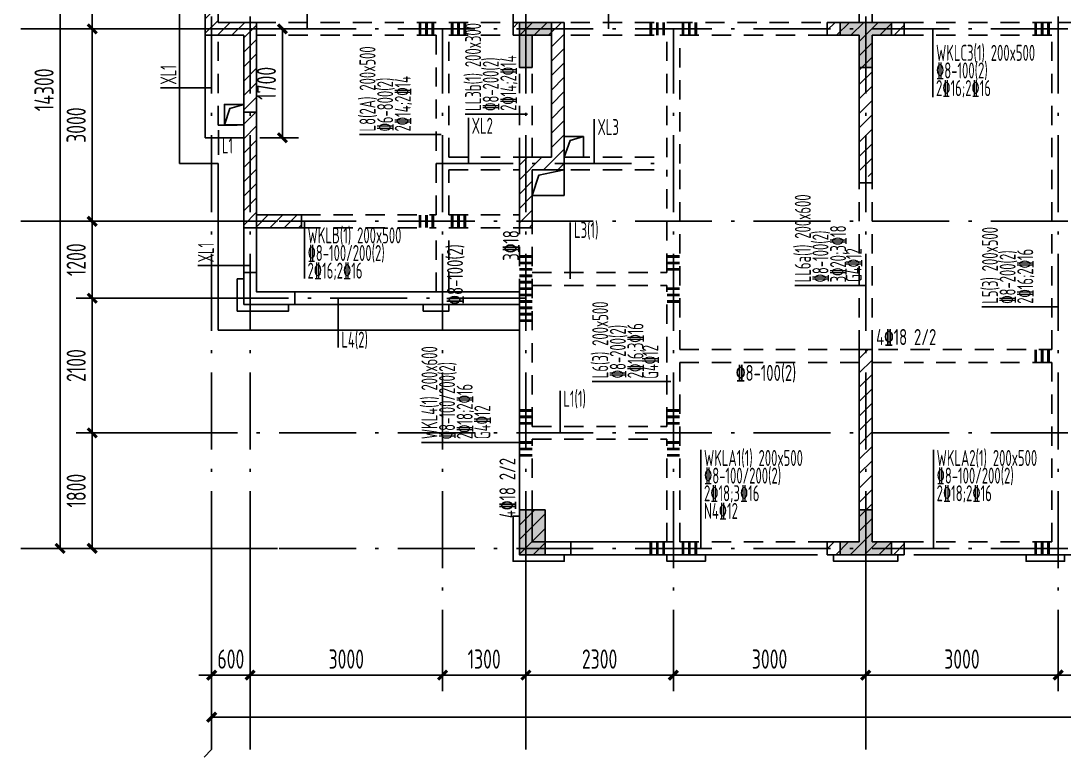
# Model space of a CAD drawing. Extents: x 580289 to 1106878, y -144605 to 78052.
# Drawn here: x 673744 to 690013, y -114279 to -102799 of the extents above; entities that cross this region are included whole.
import ezdxf

# ---------------------------------------------------------------- set-up
doc = ezdxf.new("R2010")
doc.units = 0
doc.header["$LTSCALE"] = 100
doc.linetypes.add('2', pattern=[18.5, 12, -3, 0.5, -3])
doc.linetypes.add('3', pattern=[5, 3, -2])
doc.layers.get('0').update_dxf_attribs({"linetype": 'CONTINUOUS'})
doc.layers.get('Defpoints').update_dxf_attribs({"linetype": 'CONTINUOUS'})
for name, color, linetype in [('AXIS', 3, 'CONTINUOUS'), ('COLU', 7, 'CONTINUOUS'), ('DIM', 3, 'CONTINUOUS'), ('HATCH', 254, 'CONTINUOUS'), ('xj', 6, 'CONTINUOUS'), ('垂直标注', 2, 'CONTINUOUS'), ('梁', 4, 'CONTINUOUS'), ('梁原位标注', 7, 'CONTINUOUS'), ('梁虚线', 134, '3'), ('次梁箍筋', 1, 'CONTINUOUS'), ('水平标注', 2, 'CONTINUOUS'), ('网格', 253, '2')]:
    doc.layers.add(name, color=color, linetype=linetype)
doc.styles.get("Standard").update_dxf_attribs({"font": 'tssdeng.shx', "width": 0.7, "bigfont": 'tssdchn.shx'})
doc.styles.add('TSSD_Dimension', font='Tssdeng.shx', dxfattribs={"width": 0.7, "bigfont": 'tssdchn.shx'})
doc.dimstyles.new('TSSD_100_100$0', dxfattribs={"dimtxt": 300, "dimasz": 100, "dimexe": 250, "dimexo": 250, "dimgap": 100, "dimtad": 1, "dimdec": 0, "dimzin": 0, "dimdsep": 46, "dimtxsty": 'TSSD_Dimension', "dimblk": '_TSDBK', "dimblk1": '_TSDBK', "dimblk2": '_TSDBK', "dimsah": 1, "dimcen": 0, "dimclrt": 7, "dimadec": 0, "dimazin": 0, "dimtfac": 1, "dimtdec": 0, "dimtix": 1, "dimtmove": 2, "dimatfit": 3, "dimldrblk": '_TSDBK', "dimfxl": 1, "dimtolj": 1, "dimtzin": 0, "dimarcsym": 0})
pattern_1 = [(45, (643439.41, 3472.82), (-112.2532, 112.2532), [])]

# ---------------------------------------------------------------- blocks, each defined once
blk = doc.blocks.new('_TSDBK')
blk.add_line((-1, 0), (0, 0))
at = {"const_width": 0.5}
blk.add_lwpolyline([(-0.7, -0.7), (0.7, 0.7)], dxfattribs=at)
blk = doc.blocks.new('*D1161')
at = {"layer": 'Defpoints', "color": 0}
for p in [(674857, -101524), (674857, -102924), (674857, -102924)]:
    blk.add_point(p, dxfattribs=at)
at = {"layer": 'DIM', "color": 0, "lineweight": -2}
for p, q in [((674857, -101624), (674857, -102824)), ((675107, -101524), (675107, -101524)), ((675107, -102924), (675107, -102924))]:
    blk.add_line(p, q, dxfattribs=at)
at = {"layer": 'DIM', "color": 0, "lineweight": -2, "xscale": 100, "yscale": 100, "zscale": 100}
for p, rotation in [((674857, -101524), 90), ((674857, -102924), 270)]:
    blk.add_blockref('_TSDBK', p, dxfattribs=dict(at, rotation=rotation))
at = {"layer": 'DIM', "color": 7, "insert": (674607, -102224), "char_height": 300, "attachment_point": 5, "rotation": 90, "style": 'TSSD_Dimension'}
blk.add_mtext('\\A1;1400', dxfattribs=at)
blk = doc.blocks.new('*D1162')
at = {"layer": 'Defpoints', "color": 0}
for p in [(674857, -102924), (674857, -105924), (674857, -105924)]:
    blk.add_point(p, dxfattribs=at)
at = {"layer": 'DIM', "color": 0, "lineweight": -2}
for p, q in [((675107, -102924), (675107, -102924)), ((674857, -103024), (674857, -105824)), ((675107, -105924), (675107, -105924))]:
    blk.add_line(p, q, dxfattribs=at)
at = {"layer": 'DIM', "color": 0, "lineweight": -2, "xscale": 100, "yscale": 100, "zscale": 100}
for p, rotation in [((674857, -102924), 90), ((674857, -105924), 270)]:
    blk.add_blockref('_TSDBK', p, dxfattribs=dict(at, rotation=rotation))
at = {"layer": 'DIM', "color": 7, "insert": (674607, -104424), "char_height": 300, "attachment_point": 5, "rotation": 90, "style": 'TSSD_Dimension'}
blk.add_mtext('\\A1;3000', dxfattribs=at)
blk = doc.blocks.new('*D1163')
at = {"layer": 'Defpoints', "color": 0}
for p in [(675921, -109224), (674857, -111024), (675921, -111024)]:
    blk.add_point(p, dxfattribs=at)
at = {"layer": 'DIM', "color": 0, "lineweight": -2}
for p, q in [((675671, -109224), (674607, -109224)), ((674857, -109324), (674857, -110924)), ((675671, -111024), (674607, -111024))]:
    blk.add_line(p, q, dxfattribs=at)
at = {"layer": 'DIM', "color": 0, "lineweight": -2, "xscale": 100, "yscale": 100, "zscale": 100}
for p, rotation in [((674857, -109224), 90), ((674857, -111024), 270)]:
    blk.add_blockref('_TSDBK', p, dxfattribs=dict(at, rotation=rotation))
at = {"layer": 'DIM', "color": 7, "insert": (674607, -110124), "char_height": 300, "attachment_point": 5, "rotation": 90, "style": 'TSSD_Dimension'}
blk.add_mtext('\\A1;1800', dxfattribs=at)
blk = doc.blocks.new('*D1164')
at = {"layer": 'Defpoints', "color": 0}
for p in [(674356, -96724), (674356, -111024), (674356, -111024)]:
    blk.add_point(p, dxfattribs=at)
at = {"layer": 'DIM', "color": 0, "lineweight": -2}
for p, q in [((674106, -96724), (674106, -96724)), ((674356, -96824), (674356, -110924))]:
    blk.add_line(p, q, dxfattribs=at)
at = {"layer": 'DIM', "color": 0, "lineweight": -2, "xscale": 100, "yscale": 100, "zscale": 100}
for p, rotation in [((674356, -96724), 90), ((674356, -111024), 270)]:
    blk.add_blockref('_TSDBK', p, dxfattribs=dict(at, rotation=rotation))
at = {"layer": 'DIM', "color": 7, "insert": (674106, -103874), "char_height": 300, "attachment_point": 5, "rotation": 90, "style": 'TSSD_Dimension'}
blk.add_mtext('\\A1;14300', dxfattribs=at)
blk = doc.blocks.new('*D1165')
at = {"layer": 'Defpoints', "color": 0}
for p in [(676719, -112593), (677319, -112593), (677319, -113000)]:
    blk.add_point(p, dxfattribs=at)
at = {"layer": 'DIM', "color": 0, "lineweight": -2}
for p, q in [((676719, -112843), (676719, -113250)), ((677319, -112843), (677319, -113250)), ((676619, -113000), (676519, -113000)), ((676719, -113000), (677319, -113000)), ((677419, -113000), (677519, -113000))]:
    blk.add_line(p, q, dxfattribs=at)
at = {"layer": 'DIM', "color": 0, "lineweight": -2, "xscale": 100, "yscale": 100, "zscale": 100}
blk.add_blockref('_TSDBK', (676719, -113000), dxfattribs=at)
at = {"layer": 'DIM', "color": 0, "lineweight": -2, "xscale": 100, "yscale": 100, "zscale": 100, "rotation": 180}
blk.add_blockref('_TSDBK', (677319, -113000), dxfattribs=at)
at = {"layer": 'DIM', "color": 7, "insert": (677019, -112750), "char_height": 300, "attachment_point": 5, "style": 'TSSD_Dimension'}
blk.add_mtext('\\A1;600', dxfattribs=at)
blk = doc.blocks.new('*D1166')
at = {"layer": 'Defpoints', "color": 0}
for p in [(677319, -112593), (680319, -112593), (680319, -113000)]:
    blk.add_point(p, dxfattribs=at)
at = {"layer": 'DIM', "color": 0, "lineweight": -2}
for p, q in [((677319, -112843), (677319, -113250)), ((680319, -112843), (680319, -113250)), ((677419, -113000), (680219, -113000))]:
    blk.add_line(p, q, dxfattribs=at)
at = {"layer": 'DIM', "color": 0, "lineweight": -2, "xscale": 100, "yscale": 100, "zscale": 100, "rotation": 180}
blk.add_blockref('_TSDBK', (677319, -113000), dxfattribs=at)
at = {"layer": 'DIM', "color": 0, "lineweight": -2, "xscale": 100, "yscale": 100, "zscale": 100}
blk.add_blockref('_TSDBK', (680319, -113000), dxfattribs=at)
at = {"layer": 'DIM', "color": 7, "insert": (678819, -112750), "char_height": 300, "attachment_point": 5, "style": 'TSSD_Dimension'}
blk.add_mtext('\\A1;3000', dxfattribs=at)
blk = doc.blocks.new('*D1167')
at = {"layer": 'Defpoints', "color": 0}
for p in [(680319, -112593), (681619, -112593), (681619, -113000)]:
    blk.add_point(p, dxfattribs=at)
at = {"layer": 'DIM', "color": 0, "lineweight": -2}
for p, q in [((680319, -112843), (680319, -113250)), ((681619, -112843), (681619, -113250)), ((680419, -113000), (681519, -113000))]:
    blk.add_line(p, q, dxfattribs=at)
at = {"layer": 'DIM', "color": 0, "lineweight": -2, "xscale": 100, "yscale": 100, "zscale": 100, "rotation": 180}
blk.add_blockref('_TSDBK', (680319, -113000), dxfattribs=at)
at = {"layer": 'DIM', "color": 0, "lineweight": -2, "xscale": 100, "yscale": 100, "zscale": 100}
blk.add_blockref('_TSDBK', (681619, -113000), dxfattribs=at)
at = {"layer": 'DIM', "color": 7, "insert": (680969, -112750), "char_height": 300, "attachment_point": 5, "style": 'TSSD_Dimension'}
blk.add_mtext('\\A1;1300', dxfattribs=at)
blk = doc.blocks.new('*D1168')
at = {"layer": 'Defpoints', "color": 0}
for p in [(681619, -112593), (683919, -112593), (683919, -113000)]:
    blk.add_point(p, dxfattribs=at)
at = {"layer": 'DIM', "color": 0, "lineweight": -2}
for p, q in [((681619, -112843), (681619, -113250)), ((683919, -112843), (683919, -113250)), ((681719, -113000), (683819, -113000))]:
    blk.add_line(p, q, dxfattribs=at)
at = {"layer": 'DIM', "color": 0, "lineweight": -2, "xscale": 100, "yscale": 100, "zscale": 100, "rotation": 180}
blk.add_blockref('_TSDBK', (681619, -113000), dxfattribs=at)
at = {"layer": 'DIM', "color": 0, "lineweight": -2, "xscale": 100, "yscale": 100, "zscale": 100}
blk.add_blockref('_TSDBK', (683919, -113000), dxfattribs=at)
at = {"layer": 'DIM', "color": 7, "insert": (682769, -112750), "char_height": 300, "attachment_point": 5, "style": 'TSSD_Dimension'}
blk.add_mtext('\\A1;2300', dxfattribs=at)
blk = doc.blocks.new('*D1169')
at = {"layer": 'Defpoints', "color": 0}
for p in [(683919, -112593), (686919, -112593), (686919, -113000)]:
    blk.add_point(p, dxfattribs=at)
at = {"layer": 'DIM', "color": 0, "lineweight": -2}
for p, q in [((683919, -112843), (683919, -113250)), ((686919, -112843), (686919, -113250)), ((684019, -113000), (686819, -113000))]:
    blk.add_line(p, q, dxfattribs=at)
at = {"layer": 'DIM', "color": 0, "lineweight": -2, "xscale": 100, "yscale": 100, "zscale": 100, "rotation": 180}
blk.add_blockref('_TSDBK', (683919, -113000), dxfattribs=at)
at = {"layer": 'DIM', "color": 0, "lineweight": -2, "xscale": 100, "yscale": 100, "zscale": 100}
blk.add_blockref('_TSDBK', (686919, -113000), dxfattribs=at)
at = {"layer": 'DIM', "color": 7, "insert": (685419, -112750), "char_height": 300, "attachment_point": 5, "style": 'TSSD_Dimension'}
blk.add_mtext('\\A1;3000', dxfattribs=at)
blk = doc.blocks.new('*D1170')
at = {"layer": 'Defpoints', "color": 0}
for p in [(686919, -112593), (689919, -112593), (689919, -113000)]:
    blk.add_point(p, dxfattribs=at)
at = {"layer": 'DIM', "color": 0, "lineweight": -2}
for p, q in [((686919, -112843), (686919, -113250)), ((689919, -112843), (689919, -113250)), ((687019, -113000), (689819, -113000))]:
    blk.add_line(p, q, dxfattribs=at)
at = {"layer": 'DIM', "color": 0, "lineweight": -2, "xscale": 100, "yscale": 100, "zscale": 100, "rotation": 180}
blk.add_blockref('_TSDBK', (686919, -113000), dxfattribs=at)
at = {"layer": 'DIM', "color": 0, "lineweight": -2, "xscale": 100, "yscale": 100, "zscale": 100}
blk.add_blockref('_TSDBK', (689919, -113000), dxfattribs=at)
at = {"layer": 'DIM', "color": 7, "insert": (688419, -112750), "char_height": 300, "attachment_point": 5, "style": 'TSSD_Dimension'}
blk.add_mtext('\\A1;3000', dxfattribs=at)
blk = doc.blocks.new('*D1171')
at = {"layer": 'Defpoints', "color": 0}
for p in [(689919, -112593), (691719, -112593), (691719, -113000)]:
    blk.add_point(p, dxfattribs=at)
at = {"layer": 'DIM', "color": 0, "lineweight": -2}
for p, q in [((689919, -112843), (689919, -113250)), ((691719, -112843), (691719, -113250)), ((690019, -113000), (691619, -113000))]:
    blk.add_line(p, q, dxfattribs=at)
at = {"layer": 'DIM', "color": 0, "lineweight": -2, "xscale": 100, "yscale": 100, "zscale": 100, "rotation": 180}
blk.add_blockref('_TSDBK', (689919, -113000), dxfattribs=at)
at = {"layer": 'DIM', "color": 0, "lineweight": -2, "xscale": 100, "yscale": 100, "zscale": 100}
blk.add_blockref('_TSDBK', (691719, -113000), dxfattribs=at)
at = {"layer": 'DIM', "color": 7, "insert": (690819, -112750), "char_height": 300, "attachment_point": 5, "style": 'TSSD_Dimension'}
blk.add_mtext('\\A1;1800', dxfattribs=at)
blk = doc.blocks.new('*D1187')
at = {"layer": 'Defpoints', "color": 0}
for p in [(725919, -113380), (676719, -113499), (725919, -113655)]:
    blk.add_point(p, dxfattribs=at)
at = {"layer": 'DIM', "color": 0, "lineweight": -2}
for p, q in [((676819, -113655), (725819, -113655)), ((725919, -113630), (725919, -113905)), ((676719, -113749), (676719, -113905))]:
    blk.add_line(p, q, dxfattribs=at)
at = {"layer": 'DIM', "color": 0, "lineweight": -2, "xscale": 100, "yscale": 100, "zscale": 100, "rotation": 180}
blk.add_blockref('_TSDBK', (676719, -113655), dxfattribs=at)
at = {"layer": 'DIM', "color": 0, "lineweight": -2, "xscale": 100, "yscale": 100, "zscale": 100}
blk.add_blockref('_TSDBK', (725919, -113655), dxfattribs=at)
at = {"layer": 'DIM', "color": 7, "insert": (701319, -113405), "char_height": 300, "attachment_point": 5, "style": 'TSSD_Dimension'}
blk.add_mtext('\\A1;49200', dxfattribs=at)
blk = doc.blocks.new('*D1197')
at = {"layer": 'Defpoints', "color": 0}
for p in [(677219, -105924), (674857, -107123), (677219, -107123)]:
    blk.add_point(p, dxfattribs=at)
at = {"layer": 'DIM', "color": 0, "lineweight": -2}
for p, q in [((676969, -105924), (674607, -105924)), ((674857, -106024), (674857, -107023)), ((676969, -107123), (674607, -107123))]:
    blk.add_line(p, q, dxfattribs=at)
at = {"layer": 'DIM', "color": 0, "lineweight": -2, "xscale": 100, "yscale": 100, "zscale": 100}
for p, rotation in [((674857, -105924), 90), ((674857, -107123), 270)]:
    blk.add_blockref('_TSDBK', p, dxfattribs=dict(at, rotation=rotation))
at = {"layer": 'DIM', "color": 7, "insert": (674607, -106523), "char_height": 300, "attachment_point": 5, "rotation": 90, "style": 'TSSD_Dimension'}
blk.add_mtext('\\A1;1200', dxfattribs=at)
blk = doc.blocks.new('*D1198')
at = {"layer": 'Defpoints', "color": 0}
for p in [(677219, -107123), (674857, -109224), (677319, -109224)]:
    blk.add_point(p, dxfattribs=at)
at = {"layer": 'DIM', "color": 0, "lineweight": -2}
for p, q in [((676969, -107123), (674607, -107123)), ((674857, -107223), (674857, -109124)), ((677069, -109224), (674607, -109224))]:
    blk.add_line(p, q, dxfattribs=at)
at = {"layer": 'DIM', "color": 0, "lineweight": -2, "xscale": 100, "yscale": 100, "zscale": 100}
for p, rotation in [((674857, -107123), 90), ((674857, -109224), 270)]:
    blk.add_blockref('_TSDBK', p, dxfattribs=dict(at, rotation=rotation))
at = {"layer": 'DIM', "color": 7, "insert": (674607, -108173), "char_height": 300, "attachment_point": 5, "rotation": 90, "style": 'TSSD_Dimension'}
blk.add_mtext('\\A1;2100', dxfattribs=at)
blk = doc.blocks.new('*D1117')
at = {"layer": 'Defpoints', "color": 0}
for p in [(677184, -102924), (677823, -102924), (677219, -104622)]:
    blk.add_point(p, dxfattribs=at)
at = {"layer": 'DIM', "color": 0, "lineweight": -2}
for p, q in [((677434, -102924), (678073, -102924)), ((677823, -104522), (677823, -103024)), ((677469, -104622), (678073, -104622))]:
    blk.add_line(p, q, dxfattribs=at)
at = {"layer": 'DIM', "color": 0, "lineweight": -2, "xscale": 100, "yscale": 100, "zscale": 100}
for p, rotation in [((677823, -102924), 90), ((677823, -104622), 270)]:
    blk.add_blockref('_TSDBK', p, dxfattribs=dict(at, rotation=rotation))
at = {"layer": 'DIM', "color": 7, "insert": (677573, -103773), "char_height": 300, "attachment_point": 5, "rotation": 90, "style": 'TSSD_Dimension'}
blk.add_mtext('\\A1;1700', dxfattribs=at)

msp = doc.modelspace()

# ---------------------------------------------------------------- hatches: boundary and pattern name
h = msp.add_hatch()
h.set_pattern_fill('ANSI31', color=256, scale=50, style=0)
h.set_pattern_definition([(45, (701418.67, -103565), (-112.2532, 112.2532), [])])
h.paths.add_polyline_path([(687018.7, -107923.6), (686818.7, -107923.6), (686818.7, -110923.6), (686318.7, -110923.6), (686318.7, -111123.6), (686818.7, -111123.6), (687518.7, -111123.6), (687518.7, -110923.6), (687018.7, -110923.6)])
h.paths.add_polyline_path([(696618.7, -107923.6), (696418.7, -107923.6), (696418.7, -110923.6), (695918.7, -110923.6), (695918.7, -111123.6), (696418.7, -111123.6), (697118.7, -111123.6), (697118.7, -110923.6), (696618.7, -110923.6)])
h.paths.add_polyline_path([(706018.7, -110923.6), (705518.7, -110923.6), (705518.7, -111123.6), (706218.7, -111123.6), (706718.7, -111123.6), (706718.7, -110923.6), (706218.7, -110923.6), (706218.7, -107923.6), (706018.7, -107923.6)])
h.paths.add_polyline_path([(715818.7, -107923.6), (715618.7, -107923.6), (715618.7, -110923.6), (715118.7, -110923.6), (715118.7, -111123.6), (715818.7, -111123.6), (716318.7, -111123.6), (716318.7, -110923.6), (715818.7, -110923.6)])
at = {"layer": 'COLU'}
h = msp.add_hatch(dxfattribs=at)
h.set_pattern_fill('ANSI31', color=256, scale=50, style=0)
h.set_pattern_definition(pattern_1)
h.paths.add_polyline_path([(681918.7, -111123.6), (681918.7, -110423.6), (681518.7, -110423.6), (681518.7, -111123.6)])
h.paths.add_polyline_path([(677418.7, -100023.6), (677418.7, -99573.6), (676618.7, -99573.6), (676618.7, -100023.6)])
h.paths.add_polyline_path([(680918.7, -97623.6), (680918.7, -97423.6), (681418.7, -97423.6), (681418.7, -96623.6), (682218.7, -96623.6), (682218.7, -96823.6), (681618.7, -96823.6), (681618.7, -97623.6)])
h.paths.add_polyline_path([(683418.7, -96823.6), (683418.7, -96623.6), (684218.7, -96623.6), (684218.7, -98523.6), (684618.7, -98523.6), (684618.7, -98723.6), (684018.7, -98723.6), (684018.7, -96823.6)])
h.paths.add_polyline_path([(677418.7, -98323.6), (677218.7, -98323.6), (677218.7, -97423.6), (678918.7, -97423.6), (678918.7, -97623.6), (677418.7, -97623.6)])
h.paths.add_polyline_path([(681718.7, -106023.6), (681518.7, -106023.6), (681518.7, -104923.6), (682018.7, -104923.6), (682018.7, -103023.6), (681419.4, -103023.6), (681419.4, -102823.6), (682218.7, -102823.6), (682218.7, -105123.6), (681718.7, -105123.6)])
h.paths.add_polyline_path([(677218.7, -106023.6), (677218.7, -103023.6), (676618.7, -103023.6), (676618.7, -102123.6), (676818.7, -102123.6), (676818.7, -102823.6), (677418.7, -102823.6), (677418.7, -105823.6), (678118.7, -105823.6), (678118.7, -106023.6)])
h.paths.add_polyline_path([(681418.7, -99823.6), (681618.7, -99823.6), (681618.7, -101423.6), (682318.7, -101423.6), (682318.7, -101623.6), (681418.7, -101623.6)])
h = msp.add_hatch(dxfattribs=at)
h.set_pattern_fill('ANSI31', color=256, scale=50, style=0)
h.set_pattern_definition(pattern_1)
h.paths.add_polyline_path([(687018.7, -98523.6), (685918.7, -98523.6), (685918.7, -98723.6), (686818.7, -98723.6), (686818.7, -101423.6), (685918.7, -101423.6), (685918.7, -101623.6), (687018.7, -101623.6)])
h.paths.add_polyline_path([(687518.7, -102823.6), (687018.7, -102823.6), (686318.7, -102823.6), (686318.7, -103023.6), (686818.7, -103023.6), (686818.7, -105223.6), (687018.7, -105223.6), (687018.7, -103023.6), (687518.7, -103023.6)])
at = {"layer": 'HATCH'}
h = msp.add_hatch(color=256, dxfattribs=at)
h.paths.add_polyline_path([(681418.7, -97123.6), (681418.7, -96623.6), (681918.7, -96623.6), (681918.7, -96823.6), (681618.7, -96823.6), (681618.7, -97123.6)])
h.paths.add_polyline_path([(681918.7, -111123.6), (681918.7, -110423.6), (681518.7, -110423.6), (681518.7, -111123.6)])
h.paths.add_polyline_path([(721218.7, -97123.6), (721218.7, -96623.6), (720718.7, -96623.6), (720718.7, -96823.6), (721018.7, -96823.6), (721018.7, -97123.6)])
h.paths.add_polyline_path([(721218.7, -101623.6), (721218.7, -101123.6), (721018.7, -101123.6), (721018.7, -101423.6), (720718.7, -101423.6), (720718.7, -101623.6)])
h.paths.add_polyline_path([(721118.7, -103523.6), (721118.7, -102823.6), (720618.7, -102823.6), (720618.7, -103023.6), (720918.7, -103023.6), (720918.7, -103523.6)])
h.paths.add_polyline_path([(720718.7, -110423.6), (720718.7, -111123.6), (721118.7, -111123.6), (721118.7, -110423.6)])
h.paths.add_polyline_path([(718618.7, -97123.6), (718618.7, -96823.6), (718918.7, -96823.6), (718918.7, -96623.6), (718418.7, -96623.6), (718418.7, -97123.6)])
h.paths.add_polyline_path([(718918.7, -101623.6), (718918.7, -101423.6), (718618.7, -101423.6), (718618.7, -101123.6), (718418.7, -101123.6), (718418.7, -101623.6)])
h.paths.add_polyline_path([(701718.7, -111123.6), (701718.7, -110923.6), (701418.7, -110923.6), (701418.7, -110623.6), (701218.7, -110623.6), (701218.7, -110923.6), (700918.7, -110923.6), (700918.7, -111123.6)])
h.paths.add_polyline_path([(684218.7, -97123.6), (684218.7, -96623.6), (683718.7, -96623.6), (683718.7, -96823.6), (684018.7, -96823.6), (684018.7, -97123.6)])
h.paths.add_polyline_path([(684218.7, -101623.6), (684218.7, -101123.6), (684018.7, -101123.6), (684018.7, -101423.6), (683718.7, -101423.6), (683718.7, -101623.6)])
h.paths.add_polyline_path([(681918.7, -101623.6), (681918.7, -101423.6), (681618.7, -101423.6), (681618.7, -101123.6), (681418.7, -101123.6), (681418.7, -101623.6)])
h.paths.add_polyline_path([(681718.7, -103523.6), (681718.7, -103023.6), (682018.7, -103023.6), (682018.7, -102823.6), (681518.7, -102823.6), (681518.7, -103523.6)])
h.paths.add_polyline_path([(681918.7, -111123.6), (681918.7, -110423.6), (681518.7, -110423.6), (681518.7, -111123.6)], flags=16)
h.paths.add_polyline_path([(681918.7, -111123.6), (681918.7, -110423.6), (681518.7, -110423.6), (681518.7, -111123.6)], flags=17)
h.paths.add_polyline_path([(715818.7, -103523.6), (715618.7, -103523.6), (715618.7, -103023.6), (715318.7, -103023.6), (715318.7, -102823.6), (715818.7, -102823.6), (716118.7, -102823.6), (716118.7, -103023.6), (715818.7, -103023.6)])
h.paths.add_polyline_path([(711018.7, -103523.6), (710818.7, -103523.6), (710818.7, -103023.6), (710518.7, -103023.6), (710518.7, -102823.6), (711018.7, -102823.6), (711318.7, -102823.6), (711318.7, -103023.6), (711018.7, -103023.6)])
h.paths.add_polyline_path([(691818.7, -103523.6), (691618.7, -103523.6), (691618.7, -103023.6), (691318.7, -103023.6), (691318.7, -102823.6), (691818.7, -102823.6), (692118.7, -102823.6), (692118.7, -103023.6), (691818.7, -103023.6)])
h.paths.add_polyline_path([(715318.7, -111123.6), (715318.7, -110923.6), (715618.7, -110923.6), (715618.7, -110423.6), (715818.7, -110423.6), (715818.7, -110923.6), (716118.7, -110923.6), (716118.7, -111123.6), (715618.7, -111123.6)])
h.paths.add_polyline_path([(710518.7, -111123.6), (710518.7, -110923.6), (710818.7, -110923.6), (710818.7, -110423.6), (711018.7, -110423.6), (711018.7, -110923.6), (711318.7, -110923.6), (711318.7, -111123.6), (710818.7, -111123.6)])
h.paths.add_polyline_path([(705718.7, -111123.6), (705718.7, -110923.6), (706018.7, -110923.6), (706018.7, -110423.6), (706218.7, -110423.6), (706218.7, -110923.6), (706518.7, -110923.6), (706518.7, -111123.6), (706018.7, -111123.6)])
h.paths.add_polyline_path([(696118.7, -111123.6), (696118.7, -110923.6), (696418.7, -110923.6), (696418.7, -110423.6), (696618.7, -110423.6), (696618.7, -110923.6), (696918.7, -110923.6), (696918.7, -111123.6), (696418.7, -111123.6)])
h.paths.add_polyline_path([(691318.7, -111123.6), (691318.7, -110923.6), (691618.7, -110923.6), (691618.7, -110423.6), (691818.7, -110423.6), (691818.7, -110923.6), (692118.7, -110923.6), (692118.7, -111123.6), (691618.7, -111123.6)])
h.paths.add_polyline_path([(704768.7, -99223.6), (704768.7, -101423.6), (704368.7, -101423.6), (704368.7, -101623.6), (704968.7, -101623.6), (704968.7, -101123.6), (704968.7, -99023.6), (704368.7, -99023.6), (704368.7, -99223.6)])
h.paths.add_polyline_path([(697868.7, -101123.6), (697868.7, -99523.6), (697868.7, -99223.6), (698268.7, -99223.6), (698268.7, -99023.6), (697668.7, -99023.6), (697668.7, -101123.6), (697668.7, -101623.6), (698268.7, -101623.6), (698268.7, -101423.6), (697868.7, -101423.6)])
h.paths.add_polyline_path([(686518.7, -111123.6), (686518.7, -110923.6), (686818.7, -110923.6), (686818.7, -110423.6), (687018.7, -110423.6), (687018.7, -110923.6), (687318.7, -110923.6), (687318.7, -111123.6), (686818.7, -111123.6)])
h.paths.add_polyline_path([(706218.7, -103523.6), (706018.7, -103523.6), (706018.7, -102823.6), (706518.7, -102823.6), (706518.7, -103023.6), (706218.7, -103023.6)])
h.paths.add_polyline_path([(687018.7, -103523.6), (686818.7, -103523.6), (686818.7, -103023.6), (686518.7, -103023.6), (686518.7, -102823.6), (687018.7, -102823.6), (687318.7, -102823.6), (687318.7, -103023.6), (687018.7, -103023.6)])
h.paths.add_polyline_path([(696618.7, -103523.6), (696418.7, -103523.6), (696418.7, -103023.6), (696118.7, -103023.6), (696118.7, -102823.6), (696618.7, -102823.6)])
edge = h.paths.add_edge_path(flags=17)
edge.add_line((704768.7, -101123.6), (704768.7, -101423.6))

# ---------------------------------------------------------------- linework, layer by layer
at = {"layer": 'AXIS'}
for p, q in [((677744.4, -102923.6), (673744.4, -102923.6)), ((677744.4, -105923.6), (673744.4, -105923.6)), ((676718.7, -110161.8), (676718.7, -114161.8)), ((677318.7, -110161.8), (677318.7, -114161.8)), ((681618.7, -110161.8), (681618.7, -114161.8)), ((686918.7, -110161.8), (686918.7, -114161.8)), ((677744.4, -111023.6), (673744.4, -111023.6)), ((676601.5, -114279), (676718.7, -114161.8))]:
    msp.add_line(p, q, dxfattribs=at)
at = {"layer": 'COLU'}
for points in [[(676618.7, -103023.6), (676618.7, -102123.6)], [(676818.7, -102823.6), (676818.7, -102123.6)], [(676818.7, -102823.6), (677418.7, -102823.6)], [(677418.7, -105823.6), (677418.7, -102823.6)], [(681419.4, -102823.6), (682218.7, -102823.6)], [(681419.4, -103023.6), (681419.4, -102823.6)], [(682218.7, -105123.6), (682218.7, -102823.6)], [(686318.7, -102823.6), (687018.7, -102823.6)], [(686318.7, -103023.6), (686318.7, -102823.6)], [(686518.7, -102823.6), (687018.7, -102823.6)], [(686518.7, -103023.6), (686518.7, -102823.6)], [(687018.7, -102823.6), (687518.7, -102823.6)], [(687018.7, -102823.6), (687318.7, -102823.6)], [(687318.7, -102823.6), (687318.7, -103023.6)], [(687518.7, -102823.6), (687518.7, -103023.6)], [(676618.7, -103023.6), (677218.7, -103023.6)], [(677218.7, -106023.6), (677218.7, -103023.6)], [(681419.4, -103023.6), (682018.7, -103023.6)], [(682018.7, -104923.6), (682018.7, -103023.6)], [(686318.7, -103023.6), (686818.7, -103023.6)], [(686518.7, -103023.6), (686818.7, -103023.6)], [(686818.7, -105323.6), (686818.7, -103023.6)], [(686818.7, -103523.6), (686818.7, -103023.6)], [(687018.7, -103023.6), (687518.7, -103023.6)], [(687018.7, -105323.6), (687018.7, -103023.6)], [(687018.7, -103023.6), (687318.7, -103023.6)], [(687018.7, -103523.6), (687018.7, -103023.6)], [(687018.7, -103523.6), (686818.7, -103523.6)], [(681518.7, -104923.6), (682018.7, -104923.6)], [(681518.7, -106023.6), (681518.7, -104923.6)], [(681718.7, -105123.6), (682218.7, -105123.6)], [(681718.7, -106023.6), (681718.7, -105123.6)], [(687018.7, -105323.6), (686818.7, -105323.6)], [(677418.7, -105823.6), (678118.7, -105823.6)], [(678118.7, -105823.6), (678118.7, -106023.6)], [(677218.7, -106023.6), (678118.7, -106023.6)], [(681718.7, -106023.6), (681518.7, -106023.6)], [(686818.7, -110923.6), (686818.7, -107923.6)], [(686818.7, -107923.6), (687018.7, -107923.6)], [(687018.7, -110923.6), (687018.7, -107923.6)], [(686818.7, -110923.6), (686818.7, -110423.6)], [(686818.7, -110423.6), (687018.7, -110423.6)], [(687018.7, -110923.6), (687018.7, -110423.6)], [(686318.7, -110923.6), (686818.7, -110923.6)], [(686318.7, -111123.6), (686318.7, -110923.6)], [(686518.7, -110923.6), (686818.7, -110923.6)], [(686518.7, -111123.6), (686518.7, -110923.6)], [(687018.7, -110923.6), (687518.7, -110923.6)], [(687018.7, -110923.6), (687318.7, -110923.6)], [(687318.7, -110923.6), (687318.7, -111123.6)], [(687518.7, -110923.6), (687518.7, -111123.6)], [(686318.7, -111123.6), (686818.7, -111123.6)], [(686518.7, -111123.6), (686818.7, -111123.6)], [(686818.7, -111123.6), (687518.7, -111123.6)], [(686818.7, -111123.6), (687318.7, -111123.6)]]:
    msp.add_lwpolyline(points, dxfattribs=at)
for points in [[(681718.7, -103523.6), (681718.7, -103023.6), (682018.7, -103023.6), (682018.7, -102823.6), (681518.7, -102823.6), (681518.7, -103523.6)], [(681918.7, -111123.6), (681918.7, -110423.6), (681518.7, -110423.6), (681518.7, -111123.6)], [(681918.7, -111123.6), (681918.7, -110423.6), (681518.7, -110423.6), (681518.7, -111123.6)], [(681918.7, -111123.6), (681918.7, -110423.6), (681518.7, -110423.6), (681518.7, -111123.6)], [(681918.7, -111123.6), (681918.7, -110423.6), (681518.7, -110423.6), (681518.7, -111123.6)]]:
    msp.add_lwpolyline(points, close=True, dxfattribs=at)
at = {"layer": 'xj'}
for p, q in [((676218.7, -105023.6), (676218.7, -98023.6)), ((676818.7, -105023.6), (676218.7, -105023.6)), ((676818.7, -107623.6), (676818.7, -105023.6)), ((680418.7, -107623.6), (676818.7, -107623.6)), ((681518.7, -107623.6), (680418.7, -107623.6)), ((682318.7, -110923.6), (683918.7, -110923.6)), ((682318.7, -111123.6), (683918.7, -111123.6))]:
    msp.add_line(p, q, dxfattribs=at)
for points in [[(677218.7, -104102.2), (676918.7, -104102.2), (676918.7, -104422.2), (677218.7, -104422.2)], [(682518.7, -104602.2), (682218.7, -104602.2), (682218.7, -104922.2), (682518.7, -104922.2)], [(682218.7, -105522.2), (682218.7, -105122.2), (681718.7, -105122.2), (681718.7, -105522.2)], [(677418.7, -106823.6), (677418.7, -106723.6), (677218.7, -106723.6), (677218.7, -106823.6), (677118.7, -106823.6), (677118.7, -107323.6), (677918.7, -107323.6), (677918.7, -107223.6), (678018.7, -107223.6), (678018.7, -107023.6), (677418.7, -107023.6)], [(681718.7, -110423.6), (681518.7, -110423.6), (681518.7, -110523.6), (681418.7, -110523.6), (681418.7, -111223.6), (682218.7, -111223.6), (682218.7, -111123.6), (682318.7, -111123.6), (682318.7, -110923.6), (681718.7, -110923.6)]]:
    msp.add_lwpolyline(points, close=True, dxfattribs=at)
for points in [[(677218.7, -104102.2), (677002.1, -104164.2), (676918.7, -104422.2)], [(681518.7, -107023.6), (680418.7, -107023.6), (677418.7, -107023.6), (677418.7, -104223.6), (677218.7, -104223.6)], [(682518.7, -104602.2), (682308, -104663.4), (682218.7, -104922.2)], [(682218.7, -105122.2), (681822.8, -105202.4), (681718.7, -105522.2)], [(680018.7, -107223.6), (680018.7, -107323.6), (680418.7, -107323.6), (680418.7, -107223.6)], [(683818.7, -111123.6), (683818.7, -111223.6), (684418.7, -111223.6), (684418.7, -111223.6), (684418.7, -111123.6)], [(686368.7, -111123.6), (686418.7, -111123.6), (686418.7, -111223.6), (687418.7, -111223.6), (687418.7, -111123.6), (687518.7, -111123.6)], [(690018.7, -111123.6), (690018.7, -111223.6), (689418.7, -111223.6), (689418.7, -111223.6), (689418.7, -111123.6)]]:
    msp.add_lwpolyline(points, dxfattribs=at)
at = {"layer": '垂直标注'}
for p, q in [((675920.1, -103842.9), (676718.7, -103842.9)), ((680671.2, -104251.4), (681644.3, -104251.4)), ((679024.8, -104572.9), (680297.2, -104572.9)), ((676505.2, -106614.1), (677318.7, -106614.1)), ((685812.8, -106925.5), (686918.7, -106925.5)), ((688731, -107259.6), (689915.7, -107259.6)), ((682653.1, -108421.3), (683877.8, -108421.3)), ((679990.2, -109370.5), (681618.7, -109370.5))]:
    msp.add_line(p, q, dxfattribs=at)
at = {"layer": '梁'}
for p, q in [((676618.7, -104623.5), (676618.7, -103023.6)), ((676618.7, -104623.5), (677218.7, -104623.5)), ((677218.7, -107223.6), (677218.7, -106023.6)), ((681518.7, -110423.6), (681518.7, -107123.6)), ((677218.7, -107223.6), (680318.7, -107223.6)), ((680318.7, -107223.6), (681518.7, -107223.6)), ((681918.7, -111123.6), (683818.7, -111123.6)), ((684018.7, -111123.6), (683818.7, -111123.6)), ((684018.7, -111123.6), (686168.7, -111123.6)), ((687668.7, -111123.6), (691218.7, -111123.6))]:
    msp.add_line(p, q, dxfattribs=at)
at = {"layer": '梁虚线'}
for p, q in [((681419.4, -102823.6), (681418.7, -101623.6)), ((681619.4, -102823.6), (681618.7, -101623.6)), ((686818.7, -102823.6), (686818.7, -101623.6)), ((687018.7, -102823.6), (687018.7, -101623.6)), ((677418.7, -102823.6), (681419.4, -102823.6)), ((682318.7, -102823.6), (683918.7, -102823.6)), ((683918.7, -102823.6), (686318.7, -102823.6)), ((687518.7, -102823.6), (689918.7, -102823.6)), ((689918.7, -102823.6), (691118.7, -102823.6)), ((676818.7, -104423.5), (676818.7, -103023.6)), ((677418.7, -103023.6), (680218.7, -103023.6)), ((680218.7, -105823.6), (680218.7, -103023.6)), ((680418.7, -104923.6), (680418.7, -103023.6)), ((680418.7, -103023.6), (681419.4, -103023.6)), ((681518.7, -104923.6), (681518.7, -103023.6)), ((681718.7, -104923.6), (681718.7, -103023.6)), ((682318.7, -103023.6), (683818.7, -103023.6)), ((683818.7, -104923.6), (683818.7, -103023.6)), ((684018.7, -103023.6), (686318.7, -103023.6)), ((684018.7, -105023.6), (684018.7, -103023.6)), ((687518.7, -103023.6), (689818.7, -103023.6)), ((689818.7, -107923.6), (689818.7, -103023.6)), ((676818.7, -104423.5), (677218.7, -104423.5)), ((680418.7, -104923.6), (681518.7, -104923.6)), ((682318.7, -104923.6), (683818.7, -104923.6)), ((684018.7, -107923.6), (684018.7, -105023.6)), ((680418.7, -105123.6), (681518.7, -105123.6)), ((680418.7, -105823.6), (680418.7, -105123.6)), ((682318.7, -105123.6), (683818.7, -105123.6)), ((683818.7, -106723.6), (683818.7, -105123.6)), ((686818.7, -107923.6), (686818.7, -105323.6)), ((687018.7, -107923.6), (687018.7, -105323.6)), ((678118.7, -105823.6), (680218.7, -105823.6)), ((680418.7, -105823.6), (681518.7, -105823.6)), ((677418.7, -107023.6), (677418.7, -106023.6)), ((678118.7, -106023.6), (680218.7, -106023.6)), ((680218.7, -107023.6), (680218.7, -106023.6)), ((680418.7, -106523.6), (680418.7, -106023.6)), ((680418.7, -106023.6), (681518.7, -106023.6)), ((681518.7, -107123.6), (681518.7, -106023.6)), ((681718.7, -107123.6), (681718.7, -106023.6)), ((680418.7, -107023.6), (680418.7, -106523.6)), ((681718.7, -106723.6), (683818.7, -106723.6)), ((677418.7, -107023.6), (680218.7, -107023.6)), ((680418.7, -107023.6), (681518.7, -107023.6)), ((681718.7, -106923.6), (683818.7, -106923.6)), ((683818.7, -108023.6), (683818.7, -106923.6)), ((681718.7, -109123.6), (681718.7, -107123.6)), ((684018.7, -107923.6), (686818.7, -107923.6)), ((687118.7, -107923.6), (689818.7, -107923.6)), ((683818.7, -109123.6), (683818.7, -108023.6)), ((684018.7, -108123.6), (686818.7, -108123.6)), ((684018.7, -110923.6), (684018.7, -108123.6)), ((687018.7, -108123.6), (689818.7, -108123.6)), ((689818.7, -110923.6), (689818.7, -108123.6)), ((681718.7, -109123.6), (683818.7, -109123.6)), ((681718.7, -109323.6), (683818.7, -109323.6)), ((681718.7, -110423.6), (681718.7, -109323.6)), ((683818.7, -110923.6), (683818.7, -109323.6)), ((681918.7, -110923.6), (683818.7, -110923.6)), ((684018.7, -110923.6), (686318.7, -110923.6)), ((687518.7, -110923.6), (689818.7, -110923.6))]:
    msp.add_line(p, q, dxfattribs=at)
at = {"layer": '次梁箍筋', "const_width": 44.9}
for points in [[(679968.7, -102823.6), (679968.7, -103023.6)], [(680068.7, -102823.6), (680068.7, -103023.6)], [(680168.7, -102823.6), (680168.7, -103023.6)], [(680468.7, -102823.6), (680468.7, -103023.6)], [(680568.7, -102823.6), (680568.7, -103023.6)], [(680668.7, -102823.6), (680668.7, -103023.6)], [(683568.7, -102823.6), (683568.7, -103023.6)], [(683668.7, -102823.6), (683668.7, -103023.6)], [(683768.7, -102823.6), (683768.7, -103023.6)], [(684068.7, -102823.6), (684068.7, -103023.6)], [(684168.7, -102823.6), (684168.7, -103023.6)], [(684268.7, -102823.6), (684268.7, -103023.6)], [(689568.7, -102823.6), (689568.7, -103023.6)], [(689668.7, -102823.6), (689668.7, -103023.6)], [(689768.7, -102823.6), (689768.7, -103023.6)], [(679968.7, -105823.6), (679968.7, -106023.6)], [(680068.7, -105823.6), (680068.7, -106023.6)], [(680168.7, -105823.6), (680168.7, -106023.6)], [(680468.7, -105823.6), (680468.7, -106023.6)], [(680568.7, -105823.6), (680568.7, -106023.6)], [(680668.7, -105823.6), (680668.7, -106023.6)], [(681518.7, -106473.6), (681718.7, -106473.6)], [(681518.7, -106573.6), (681718.7, -106573.6)], [(683818.7, -106473.6), (684018.7, -106473.6)], [(683818.7, -106573.6), (684018.7, -106573.6)], [(681518.7, -106673.6), (681718.7, -106673.6)], [(683818.7, -106673.6), (684018.7, -106673.6)], [(681518.7, -106773.6), (681718.7, -106773.6)], [(681518.7, -106873.6), (681718.7, -106873.6)], [(681518.7, -106973.6), (681718.7, -106973.6)], [(681518.7, -106973.6), (681718.7, -106973.6)], [(683818.7, -106973.6), (684018.7, -106973.6)], [(681518.7, -107073.6), (681718.7, -107073.6)], [(681518.7, -107173.6), (681718.7, -107173.6)], [(683818.7, -107073.6), (684018.7, -107073.6)], [(683818.7, -107173.6), (684018.7, -107173.6)], [(681518.7, -107273.6), (681718.7, -107273.6)], [(681518.7, -107373.6), (681718.7, -107373.6)], [(681518.7, -107473.6), (681718.7, -107473.6)], [(689568.7, -107923.6), (689568.7, -108123.6)], [(689668.7, -107923.6), (689668.7, -108123.6)], [(689768.7, -107923.6), (689768.7, -108123.6)], [(681518.7, -108873.6), (681718.7, -108873.6)], [(681518.7, -108973.6), (681718.7, -108973.6)], [(683818.7, -108873.6), (684018.7, -108873.6)], [(683818.7, -108973.6), (684018.7, -108973.6)], [(681518.7, -109073.6), (681718.7, -109073.6)], [(683818.7, -109073.6), (684018.7, -109073.6)], [(681518.7, -109373.6), (681718.7, -109373.6)], [(681518.7, -109473.6), (681718.7, -109473.6)], [(683818.7, -109373.6), (684018.7, -109373.6)], [(683818.7, -109473.6), (684018.7, -109473.6)], [(681518.7, -109573.6), (681718.7, -109573.6)], [(683818.7, -109573.6), (684018.7, -109573.6)], [(683568.7, -110923.6), (683568.7, -111123.6)], [(683668.7, -110923.6), (683668.7, -111123.6)], [(683768.7, -110923.6), (683768.7, -111123.6)], [(684068.7, -110923.6), (684068.7, -111123.6)], [(684168.7, -110923.6), (684168.7, -111123.6)], [(684268.7, -110923.6), (684268.7, -111123.6)], [(689568.7, -110923.6), (689568.7, -111123.6)], [(689668.7, -110923.6), (689668.7, -111123.6)], [(689768.7, -110923.6), (689768.7, -111123.6)]]:
    msp.add_lwpolyline(points, dxfattribs=at)
at = {"layer": '水平标注'}
for p, q in [((678209.1, -101508.7), (678209.1, -102923.6)), ((682907.5, -101706), (682907.5, -102923.6)), ((687965.1, -103987.4), (687965.1, -102923.6)), ((680724.8, -104309.6), (680724.8, -105023.6)), ((682686.2, -104329.1), (682686.2, -105023.6)), ((676828.7, -104885), (676828.7, -104501.4)), ((678165.2, -106818), (678165.2, -105923.6)), ((682308.7, -106823.6), (682308.7, -105942.3)), ((678691.3, -107894), (678691.3, -107120.6)), ((682152.3, -108565.6), (682152.3, -109223.6)), ((684347, -109489.4), (684347, -111023.6)), ((687974.2, -109489.4), (687974.2, -111023.6))]:
    msp.add_line(p, q, dxfattribs=at)
at = {"layer": '网格'}
for p, q in [((676718.7, -113181.6), (676718.7, -94529.1)), ((677318.7, -113181.6), (677318.7, -94529.1)), ((686918.7, -113181.6), (686918.7, -94529.1)), ((689918.7, -113181.6), (689918.7, -96723.6)), ((681618.7, -113181.6), (681618.7, -101622.2)), ((675921, -102923.6), (726716.3, -102923.6)), ((680318.7, -113181.6), (680318.7, -102923.6)), ((683918.7, -113181.6), (683918.7, -102923.6)), ((680218.7, -105023.6), (683918.7, -105023.6)), ((675921, -105923.6), (726716.3, -105923.6)), ((681618.7, -107123.2), (675621, -107123.2)), ((675921, -109223.6), (726716.3, -109223.6)), ((675921, -111023.6), (726716.3, -111023.6))]:
    msp.add_line(p, q, dxfattribs=at)

# ---------------------------------------------------------------- texts
at = {"layer": '垂直标注', "width": 0.6}
for s, p in [('LL3b(1) 200x300', (680921.2, -104201.4)), ('L8(2A) 200x500', (679274.8, -104522.9)), ('%%1328-200(2)', (681196.2, -104201.4)), ('2%%13214;2%%13214', (681471.2, -104201.4)), ('XL1', (676170.1, -103792.9)), ('\x846-800(2)', (679549.8, -104522.9)), ('2\x8414;2\x8414', (679824.8, -104522.9)), ('LL6a(1) 200x600', (686062.8, -106875.5)), ('3\x8420;3\x8418', (686612.8, -106875.5)), ('L5(3) 200x500', (688981, -107209.6)), ('\x848-100(2)', (686337.8, -106875.5)), ('XL1', (676755.2, -106564.1)), ('G4\x8412', (686857.6, -106870.7)), ('\x848-200(2)', (689256, -107209.6)), ('2\x8416;2\x8416', (689531, -107209.6)), ('L6(3) 200x500', (682903.1, -108371.3)), ('2\x8416;3\x8416', (683453.1, -108371.3)), ('\x848-200(2)', (683178.1, -108371.3)), ('WKL4(1) 200x600', (680240.2, -109320.5)), ('G4\x8412', (683684.8, -108380)), ('\x848-100/200(2)', (680515.2, -109320.5)), ('2\x8418;2\x8416', (680790.2, -109320.5)), ('G4\x8412', (681065.2, -109320.5))]:
    msp.add_text(s, height=250, rotation=90, dxfattribs=at).set_placement(p)
at = {"layer": '梁原位标注', "width": 0.7}
for s, p in [('3\x8418', (681510.3, -106539.4)), ('\x848-100(2)', (680639.1, -107223)), ('4\x8418 2/2', (681456.7, -110553.4))]:
    msp.add_text(s, height=250, rotation=90, dxfattribs=at).set_placement(p)
for s, p in [('4\x8418 2/2', (687079.9, -107853.6)), ('\x848-100(2)', (684894, -108412.8))]:
    msp.add_text(s, height=250, dxfattribs=at).set_placement(p)
at = {"layer": '水平标注', "width": 0.6}
for s, p in [('WKLC3(1) 200x500', (688015.1, -103422.1)), ('\x848-100(2)', (688015.1, -103697.1)), ('2\x8416;2\x8416', (688015.1, -103972.1)), ('XL2', (680774.8, -104559.6)), ('XL3', (682736.2, -104579.1)), ('L1', (676879.2, -104866.3)), ('WKLB(1) 200x500', (678215.2, -106268)), ('L3(1)', (682369.9, -106184.8)), ('\x848-100/200(2)', (678215.2, -106543)), ('2\x8416;2\x8416', (678215.2, -106818)), ('L4(2)', (678741.3, -107894)), ('L1(1)', (682202.3, -108815.6)), ('WKLA1(1) 200x500', (684397, -109739.4)), ('WKLA2(1) 200x500', (688024.2, -109739.4)), ('\x848-100/200(2)', (684397, -110014.4)), ('\x848-100/200(2)', (688024.2, -110014.4)), ('2\x8418;3\x8416', (684397, -110289.4)), ('2\x8418;2\x8416', (688024.2, -110289.4)), ('N4\x8412', (684397, -110564.4))]:
    msp.add_text(s, height=250, dxfattribs=at).set_placement(p)

# ---------------------------------------------------------------- dimensions: what is measured, and where the dimension line sits
at = {"layer": 'DIM'}
for base, p1, p2, picture, middle in [((674356.5, -111023.6), (674356.5, -96723.6), (674356.5, -111023.6), '*D1164', (674106.5, -103873.6)), ((674856.5, -102923.6), (674856.5, -101523.6), (674856.5, -102923.6), '*D1161', (674606.5, -102223.6)), ((674856.5, -105923.6), (674856.5, -102923.6), (674856.5, -105923.6), '*D1162', (674606.5, -104423.6)), ((674856.5, -107123.2), (677218.7, -105923.6), (677218.7, -107123.2), '*D1197', (674606.5, -106523.4)), ((674856.5, -109223.6), (677218.7, -107123.2), (677318.7, -109223.6), '*D1198', (674606.5, -108173.4)), ((674856.5, -111023.6), (675921, -109223.6), (675921, -111023.6), '*D1163', (674606.5, -110123.6))]:
    dim = msp.add_linear_dim(base=base, p1=p1, p2=p2, angle=90, dimstyle='TSSD_100_100$0', dxfattribs=at)
    dim.commit()
    dim.dimension.update_dxf_attribs({"geometry": picture, "text_midpoint": middle})
dim = msp.add_linear_dim(base=(677822.9, -102923.6), p1=(677218.7, -104622.2), p2=(677184.1, -102923.6), angle=90, text='1700', dimstyle='TSSD_100_100$0', dxfattribs=at)
dim.commit()
dim.dimension.update_dxf_attribs({"geometry": '*D1117', "text_midpoint": (677572.9, -103772.9)})
for base, p1, p2, picture, middle in [((677318.7, -113000.4), (676718.7, -112592.6), (677318.7, -112592.6), '*D1165', (677018.7, -112750.4)), ((680318.7, -113000.4), (677318.7, -112592.6), (680318.7, -112592.6), '*D1166', (678818.7, -112750.4)), ((681618.7, -113000.4), (680318.7, -112592.6), (681618.7, -112592.6), '*D1167', (680968.7, -112750.4)), ((683918.7, -113000.4), (681618.7, -112592.6), (683918.7, -112592.6), '*D1168', (682768.7, -112750.4)), ((686918.7, -113000.4), (683918.7, -112592.6), (686918.7, -112592.6), '*D1169', (685418.7, -112750.4)), ((689918.7, -113000.4), (686918.7, -112592.6), (689918.7, -112592.6), '*D1170', (688418.7, -112750.4)), ((691718.7, -113000.4), (689918.7, -112592.6), (691718.7, -112592.6), '*D1171', (690818.7, -112750.4)), ((725918.7, -113654.7), (676718.7, -113499.1), (725918.7, -113379.8), '*D1187', (701318.7, -113404.7))]:
    dim = msp.add_linear_dim(base=base, p1=p1, p2=p2, dimstyle='TSSD_100_100$0', dxfattribs=at)
    dim.commit()
    dim.dimension.update_dxf_attribs({"geometry": picture, "text_midpoint": middle})

doc.saveas('drawing.dxf')
